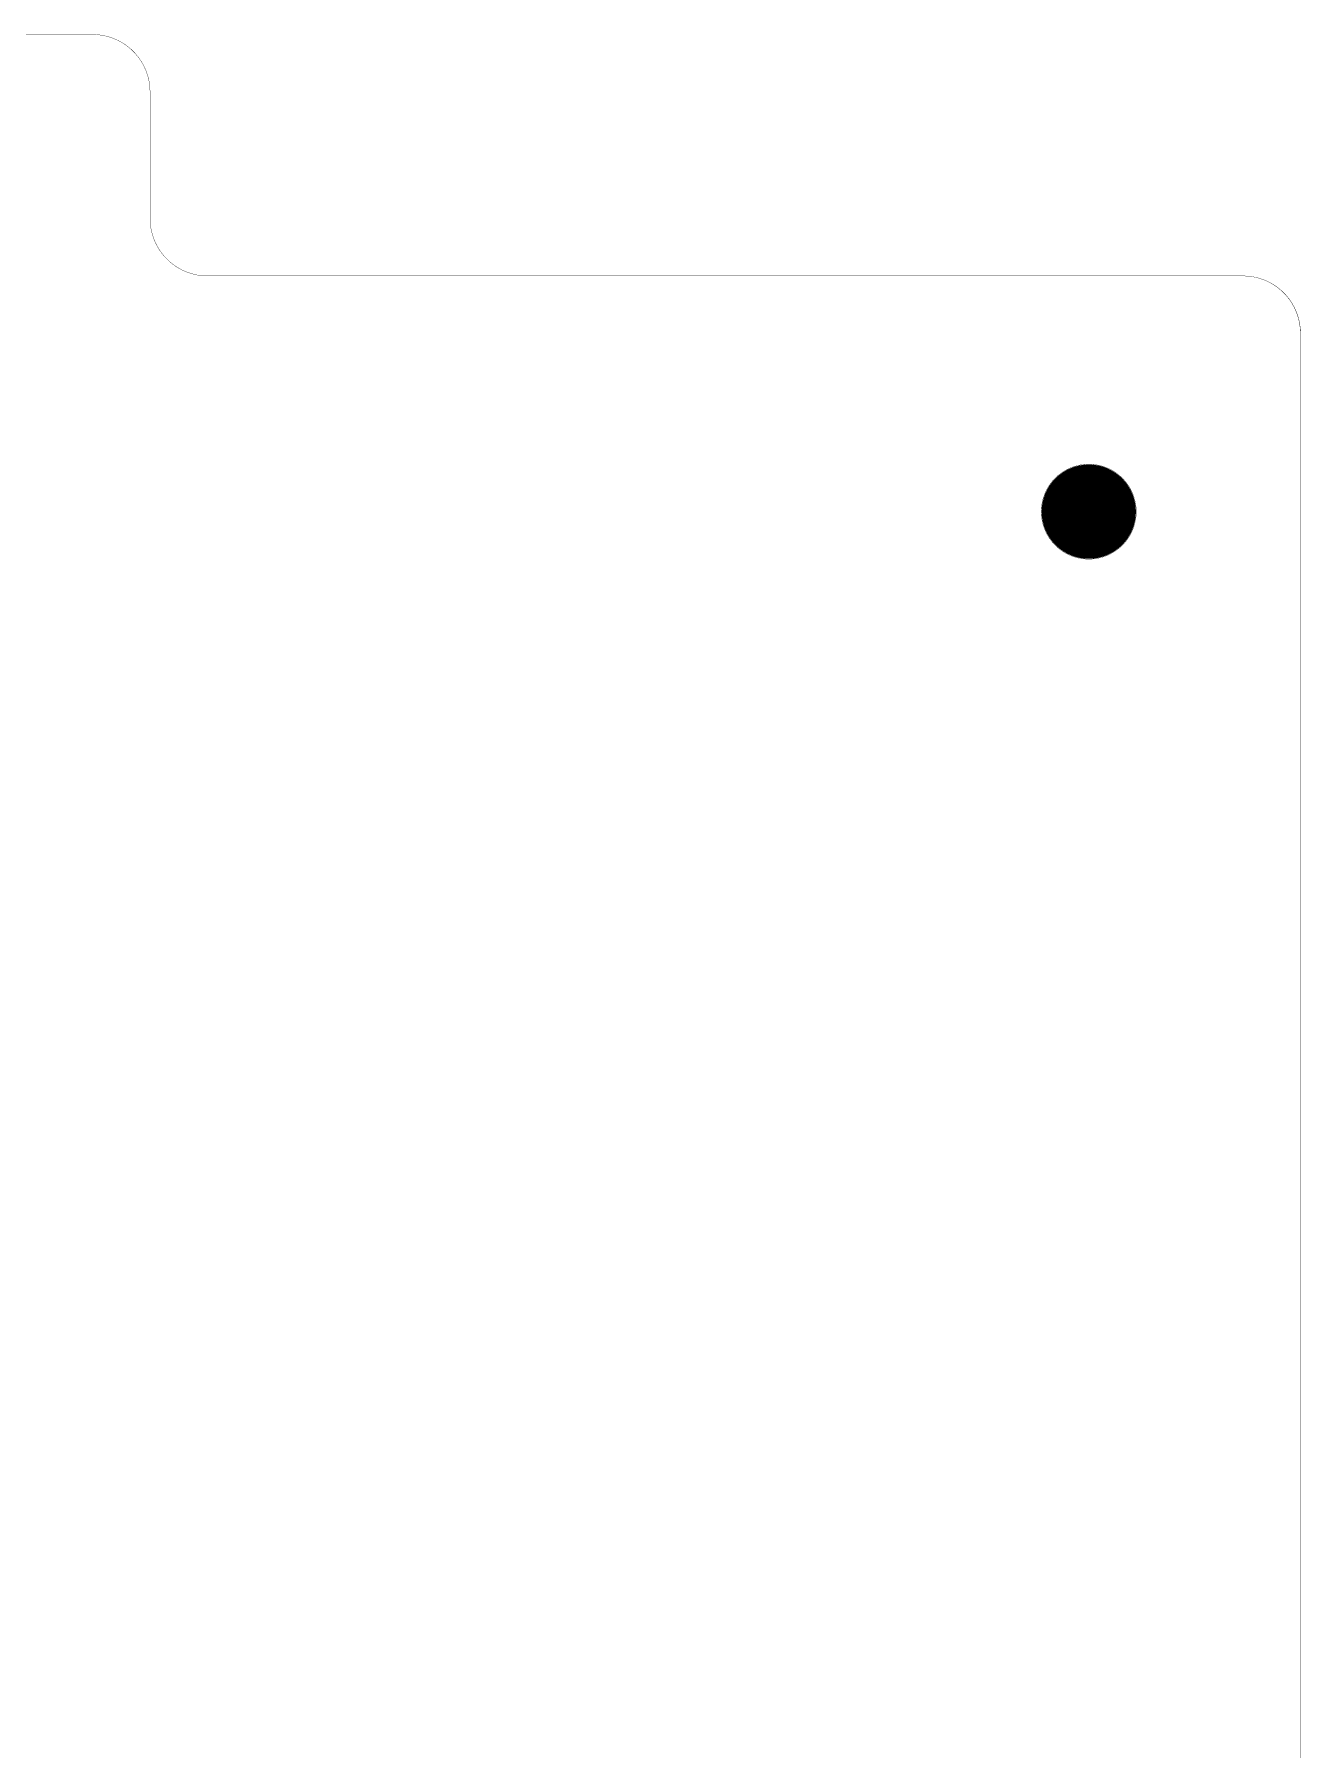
# Model space of a CAD drawing. Header units: millimetres. Extents: x 0 to 273, y 0 to 149.
# Drawn here: x 217.5 to 272.5, y 74.4 to 149 of the extents above; entities that cross this region are included whole.
import ezdxf

# ---------------------------------------------------------------- set-up
doc = ezdxf.new("R2010")
doc.units = ezdxf.units.MM
for name, color, linetype in [('Mechanical1', 6, 'Continuous'), ('Mechanical2', 216, 'Continuous'), ('Mechanical3', 76, 'Continuous'), ('TopLayer', 1, 'Continuous'), ('TopSolder', 216, 'Continuous')]:
    doc.layers.add(name, color=color, linetype=linetype)

msp = doc.modelspace()

# ---------------------------------------------------------------- linework, layer by layer
at = {"layer": 'Mechanical1'}
for points, const_width in [([(260.003, 138.5, 1), (259.997, 138.5, 1)], 0.00635), ([(259.995, 138.5, 1), (259.999, 138.5, 1)], 0.00317), ([(260.002, 138.5, 1), (260.005, 138.5, 1)], 0.00317)]:
    msp.add_lwpolyline(points, format="xyb", close=True, dxfattribs=dict(at, const_width=const_width))
at = {"layer": 'Mechanical2', "const_width": 0.0127}
for points in [[(177.502, 148.999), (220.002, 148.999)], [(222.502, 140.999), (222.502, 146.499)], [(225.002, 138.499), (247.502, 138.499)], [(236.252, 138.499), (270.103, 138.499)], [(247.502, 138.499), (270.103, 138.499)], [(272.502, 136.101), (272.502, 2.499)]]:
    msp.add_lwpolyline(points, dxfattribs=at)
at = {"layer": 'Mechanical2'}
for points, const_width in [([(219.999, 148.999, 1), (220.005, 148.999, 1)], 0.00635), ([(219.999, 148.999, 1), (220.005, 148.999, 1)], 0.00635), ([(220.005, 148.999, 1), (219.999, 148.999, 1)], 0.00635), ([(219.997, 148.999, 1), (220, 148.999, 1)], 0.00317), ([(220.003, 148.999, 1), (220.007, 148.999, 1)], 0.00317), ([(222.499, 146.499, 1), (222.505, 146.499, 1)], 0.00635), ([(222.499, 146.499, 1), (222.505, 146.499, 1)], 0.00635), ([(222.499, 140.999, 1), (222.505, 140.999, 1)], 0.00635), ([(222.499, 140.999, 1), (222.505, 140.999, 1)], 0.00635), ([(224.999, 138.499, 1), (225.005, 138.499, 1)], 0.00635), ([(224.999, 138.499, 1), (225.005, 138.499, 1)], 0.00635), ([(236.249, 138.499, 1), (236.255, 138.499, 1)], 0.00635), ([(247.499, 138.499, 1), (247.505, 138.499, 1)], 0.00635), ([(247.499, 138.499, 1), (247.505, 138.499, 1)], 0.00635), ([(260.005, 138.499, 1), (259.999, 138.499, 1)], 0.00635), ([(259.997, 138.499, 1), (260, 138.499, 1)], 0.00317), ([(260.003, 138.499, 1), (260.007, 138.499, 1)], 0.00317), ([(270.003, 138.501, 1), (270.009, 138.501, 1)], 0.00635), ([(270.1, 138.499, 1), (270.106, 138.499, 1)], 0.00635), ([(270.1, 138.499, 1), (270.106, 138.499, 1)], 0.00635), ([(272.499, 136.101, 1), (272.505, 136.101, 1)], 0.00635), ([(272.505, 136.101, 1), (272.499, 136.101, 1)], 0.00635), ([(272.505, 136.101, 1), (272.499, 136.101, 1)], 0.00635), ([(272.497, 136.101, 1), (272.5, 136.101, 1)], 0.00317), ([(272.497, 136.101, 1), (272.5, 136.101, 1)], 0.00317), ([(272.501, 136.003, 1), (272.507, 136.003, 1)], 0.00635), ([(272.503, 136.101, 1), (272.507, 136.101, 1)], 0.00317), ([(272.503, 136.101, 1), (272.507, 136.101, 1)], 0.00317)]:
    msp.add_lwpolyline(points, format="xyb", close=True, dxfattribs=dict(at, const_width=const_width))
at = {"layer": 'Mechanical2', "const_width": 0.0127}
for points in [[(220.002, 148.999, -0.414214), (222.502, 146.499)], [(225.002, 138.499, -0.414214), (222.502, 140.999)], [(270.006, 138.501, -0.414641), (272.504, 136.003)]]:
    msp.add_lwpolyline(points, format="xyb", dxfattribs=at)
at = {"layer": 'Mechanical3', "const_width": 0.0127}
for points in [[(177.5, 149), (220, 149)], [(222.5, 141), (222.5, 146.5)], [(224.998, 138.5), (270.001, 138.502)], [(272.5, 2.5), (272.501, 136.004)]]:
    msp.add_lwpolyline(points, dxfattribs=at)
at = {"layer": 'Mechanical3'}
for points, const_width in [([(219.997, 149, 1), (220.003, 149, 1)], 0.00635), ([(219.997, 149, 1), (220.003, 149, 1)], 0.00635), ([(220.003, 149, 1), (219.997, 149, 1)], 0.00635), ([(219.995, 149, 1), (219.998, 149, 1)], 0.00317), ([(220.002, 149, 1), (220.005, 149, 1)], 0.00317), ([(222.497, 146.5, 1), (222.503, 146.5, 1)], 0.00635), ([(222.497, 146.5, 1), (222.503, 146.5, 1)], 0.00635), ([(222.497, 141, 1), (222.503, 141, 1)], 0.00635), ([(222.497, 141, 1), (222.503, 141, 1)], 0.00635), ([(224.995, 138.5, 1), (225.002, 138.5, 1)], 0.00635), ([(224.997, 138.5, 1), (225.003, 138.5, 1)], 0.00635), ([(269.998, 138.502, 1), (270.004, 138.502, 1)], 0.00635), ([(269.998, 138.502, 1), (270.004, 138.502, 1)], 0.00635), ([(272.496, 136.004, 1), (272.503, 136.004, 1)], 0.00635), ([(272.498, 136.004, 1), (272.504, 136.004, 1)], 0.00635)]:
    msp.add_lwpolyline(points, format="xyb", close=True, dxfattribs=dict(at, const_width=const_width))
at = {"layer": 'Mechanical3', "const_width": 0.0127}
for points in [[(220, 149, -0.414214), (222.5, 146.5)], [(225, 138.5, -0.414214), (222.5, 141)], [(270.001, 138.502, -0.414214), (272.499, 136.004)]]:
    msp.add_lwpolyline(points, format="xyb", dxfattribs=at)
at = {"layer": 'TopLayer'}
for points, const_width in [([(265.366, 128.25, 1), (261.234, 128.25, 1)], 0.013), ([(262.925, 128.25, 1), (263.675, 128.25, 1)], 0.75), ([(261.231, 128.25, 1), (261.237, 128.25, 1)], 0.0065), ([(265.363, 128.25, 1), (265.369, 128.25, 1)], 0.0065)]:
    msp.add_lwpolyline(points, format="xyb", close=True, dxfattribs=dict(at, const_width=const_width))
at = {"layer": 'TopSolder', "const_width": 2.05}
msp.add_lwpolyline([(262.275, 128.25, 1), (264.325, 128.25, 1)], format="xyb", close=True, dxfattribs=at)

doc.saveas('drawing.dxf')
